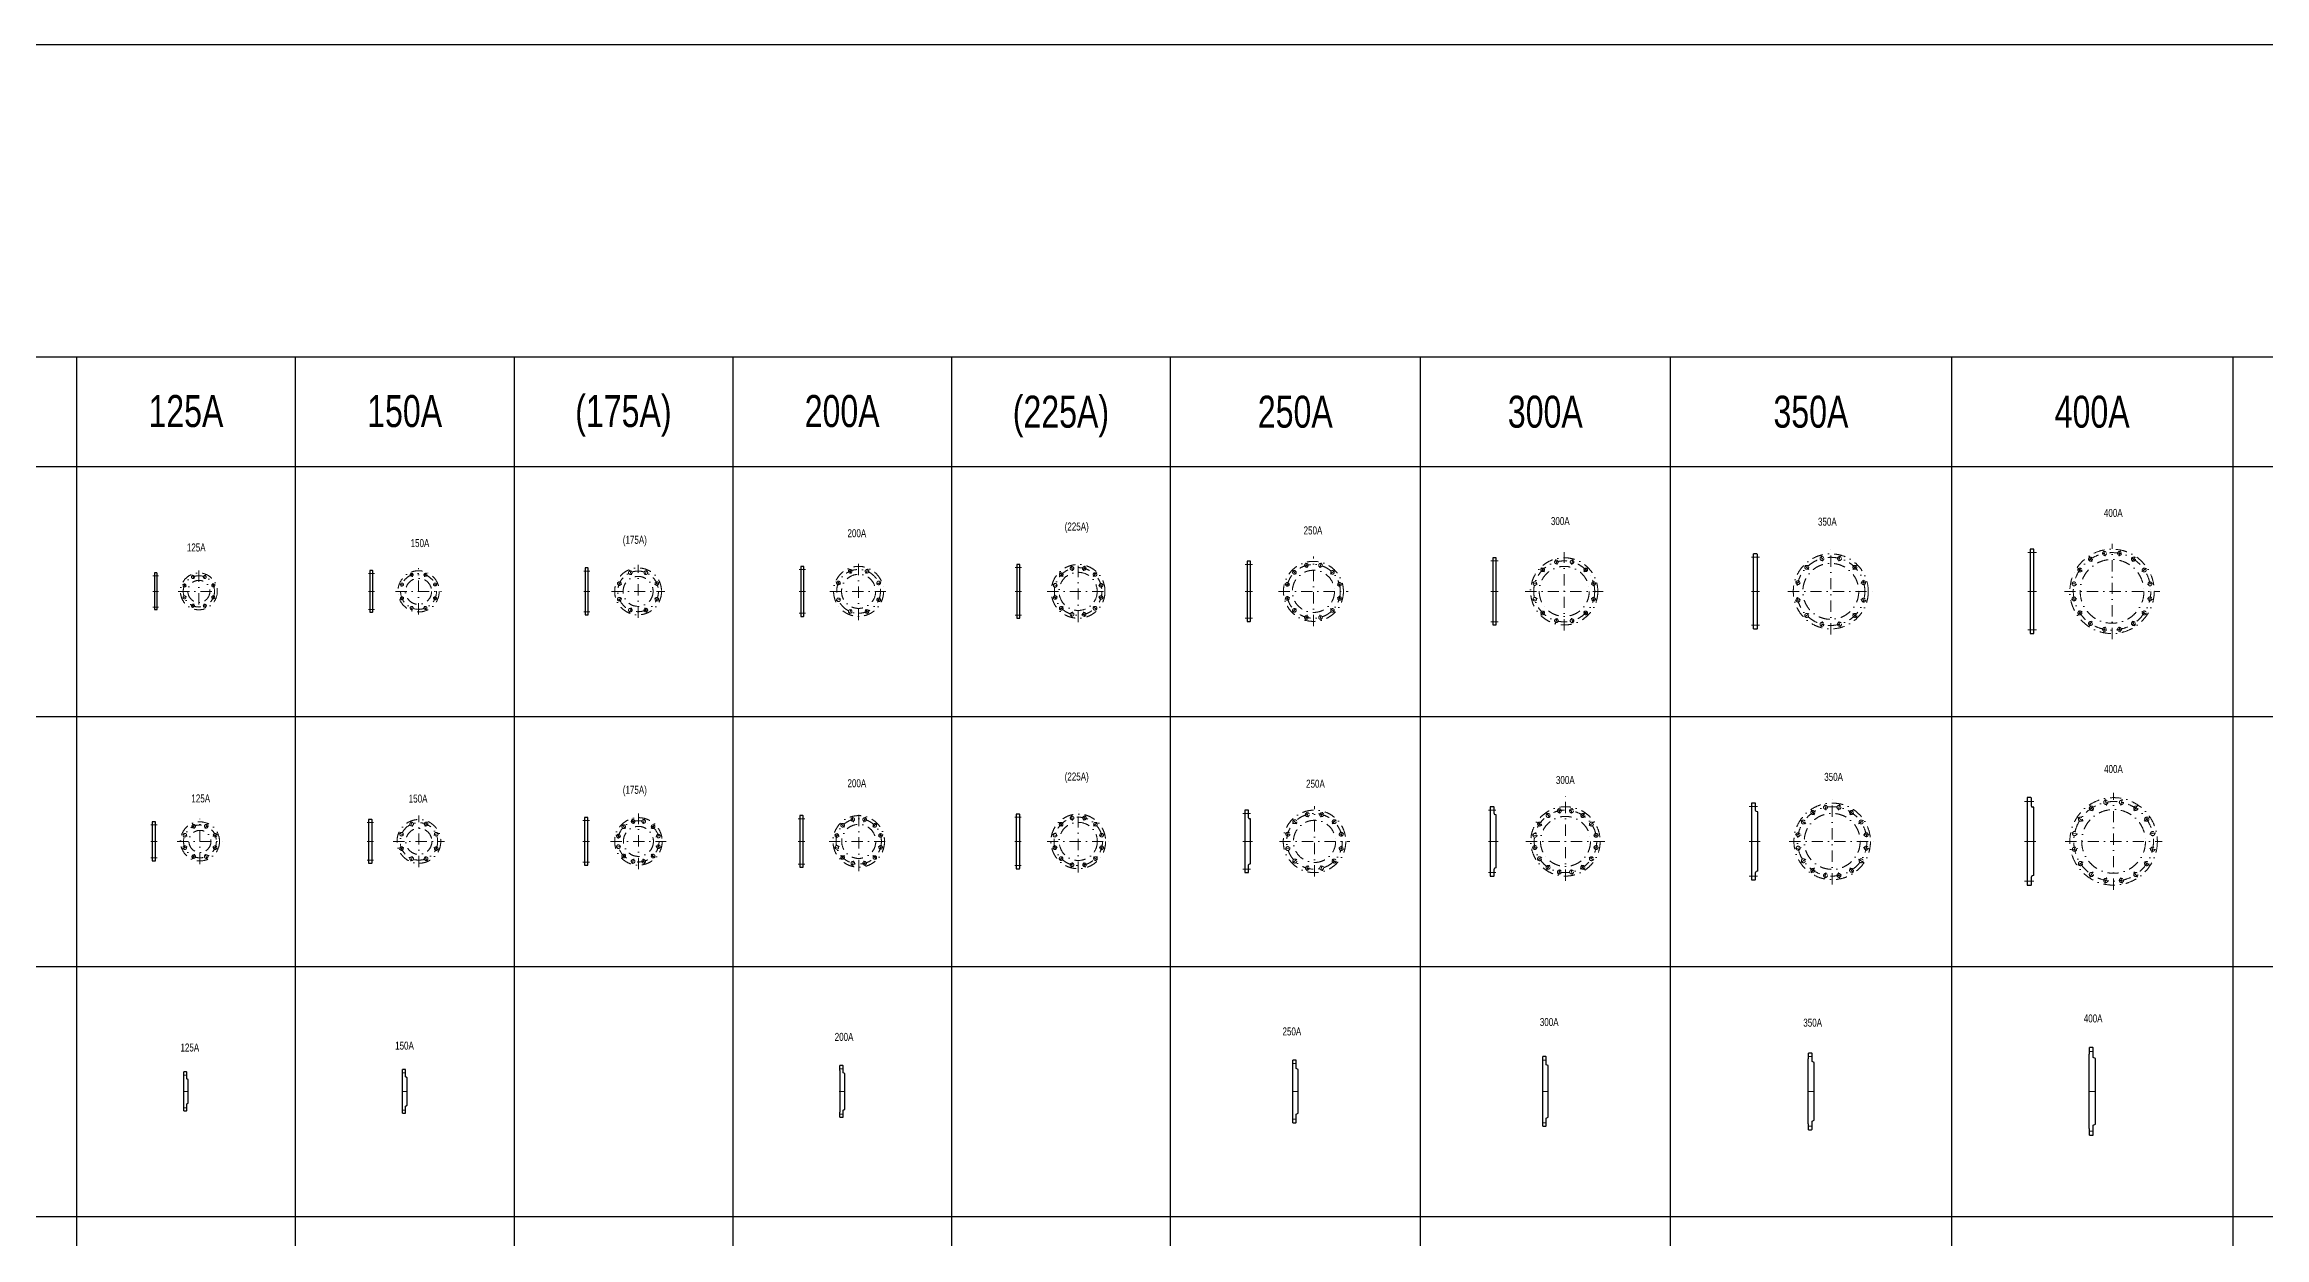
# Model space of a CAD drawing. Extents: x 0 to 90799, y 0 to 77868.
# Drawn here: x 14390 to 28599, y 29453 to 37088 of the extents above; entities that cross this region are included whole.
import ezdxf
from ezdxf.enums import TextEntityAlignment as Align

# ---------------------------------------------------------------- set-up
doc = ezdxf.new("R2010")
doc.units = 0
doc.header["$LTSCALE"] = 30
doc.header["$MEASUREMENT"] = 0
doc.linetypes.add('DGN Style 4', pattern=[4.8, 2.4, -1.2, 0, -1.2])
for name, color, linetype, lineweight in [('L(c)', 1, 'DGN Style 4', 5), ('L(line)', 7, 'Continuous', 5), ('L(txt)', 2, 'Continuous', 13)]:
    doc.layers.add(name, color=color, linetype=linetype, lineweight=lineweight)
doc.styles.add('Style-ENGINEERING', font='ENGINEERING.shx')

# ---------------------------------------------------------------- blocks, each defined once
blk = doc.blocks.new('*U442')
for centre, radius in [((0, 0), 118), ((-92, 38), 9.5), ((0, 0), 70.6), ((-38, 92), 9.5), ((38, 92), 9.5), ((92, 38), 9.5), ((-92, -38), 9.5), ((-38, -92), 9.5), ((38, -92), 9.5), ((92, -38), 9.5)]:
    blk.add_circle(centre, radius)
at = {"layer": 'L(c)'}
for p, q in [((-80, 33), (-105, 43)), ((-33, 80), (-43, 105)), ((33, 80), (43, 105)), ((80, 33), (105, 43)), ((-80, -33), (-105, -43)), ((-33, -80), (-43, -105)), ((33, -80), (43, -105)), ((80, -33), (105, -43))]:
    blk.add_line(p, q, dxfattribs=at)
blk.add_circle((0, 0), 100, dxfattribs=at)
blk = doc.blocks.new('*U443')
for centre, radius in [((0, 0), 132), ((-106, 44), 9.5), ((0, 0), 83.3), ((-44, 106), 9.5), ((44, 106), 9.5), ((106, 44), 9.5), ((-106, -44), 9.5), ((-44, -106), 9.5), ((44, -106), 9.5), ((106, -44), 9.5)]:
    blk.add_circle(centre, radius)
at = {"layer": 'L(c)'}
for p, q in [((-94, 39), (-119, 49)), ((-39, 94), (-49, 119)), ((39, 94), (49, 119)), ((94, 39), (119, 49)), ((-94, -39), (-119, -49)), ((-39, -94), (-49, -119)), ((39, -94), (49, -119)), ((94, -39), (119, -49))]:
    blk.add_line(p, q, dxfattribs=at)
blk.add_circle((0, 0), 115, dxfattribs=at)
blk = doc.blocks.new('*U444')
for centre, radius in [((0, 0), 150), ((-120, 50), 11.5), ((0, 0), 96), ((-50, 120), 11.5), ((50, 120), 11.5), ((120, 50), 11.5), ((-120, -50), 11.5), ((-50, -120), 11.5), ((50, -120), 11.5), ((120, -50), 11.5)]:
    blk.add_circle(centre, radius)
at = {"layer": 'L(c)'}
for p, q in [((-105, 43), (-135, 56)), ((-43, 105), (-56, 135)), ((43, 105), (56, 135)), ((105, 43), (135, 56)), ((-105, -43), (-135, -56)), ((-43, -105), (-56, -135)), ((43, -105), (56, -135)), ((105, -43), (135, -56))]:
    blk.add_line(p, q, dxfattribs=at)
blk.add_circle((0, 0), 130, dxfattribs=at)
blk = doc.blocks.new('*U445')
for centre, radius in [((0, 0), 160), ((-129, 54), 11.5), ((0, 0), 109), ((-54, 129), 11.5), ((54, 129), 11.5), ((129, 54), 11.5), ((-129, -54), 11.5), ((-54, -129), 11.5), ((54, -129), 11.5), ((129, -54), 11.5)]:
    blk.add_circle(centre, radius)
at = {"layer": 'L(c)'}
for p, q in [((-47, 114), (-60, 145)), ((47, 114), (60, 145)), ((-114, 47), (-145, 60)), ((114, 47), (145, 60)), ((-114, -47), (-145, -60)), ((-47, -114), (-60, -145)), ((47, -114), (60, -145)), ((114, -47), (145, -60))]:
    blk.add_line(p, q, dxfattribs=at)
blk.add_circle((0, 0), 140, dxfattribs=at)
blk = doc.blocks.new('*U446')
for centre, radius in [((0, 0), 172), ((-39, 147), 11.5), ((39, 147), 11.5), ((-147, 39), 11.5), ((0, 0), 122), ((-108, 108), 11.5), ((108, 108), 11.5), ((147, 39), 11.5), ((-147, -39), 11.5), ((-108, -108), 11.5), ((-39, -147), 11.5), ((39, -147), 11.5), ((108, -108), 11.5), ((147, -39), 11.5)]:
    blk.add_circle(centre, radius)
at = {"layer": 'L(c)'}
for p, q in [((-35, 131), (-44, 163)), ((35, 131), (44, 163)), ((-131, 35), (-163, 44)), ((-96, 96), (-119, 120)), ((96, 96), (120, 120)), ((131, 35), (163, 44)), ((-131, -35), (-163, -44)), ((-96, -96), (-119, -119)), ((-35, -131), (-44, -163)), ((35, -131), (44, -163)), ((96, -96), (120, -119)), ((131, -35), (163, -44))]:
    blk.add_line(p, q, dxfattribs=at)
blk.add_circle((0, 0), 152, dxfattribs=at)
blk = doc.blocks.new('*U447')
for centre, radius in [((0, 0), 192), ((-45, 167), 11.5), ((45, 167), 11.5), ((-167, 45), 11.5), ((0, 0), 135), ((-122, 122), 11.5), ((122, 122), 11.5), ((167, 45), 11.5), ((-167, -45), 11.5), ((-122, -122), 11.5), ((122, -122), 11.5), ((167, -45), 11.5), ((-45, -167), 11.5), ((45, -167), 11.5)]:
    blk.add_circle(centre, radius)
at = {"layer": 'L(c)'}
for p, q in [((-40, 151), (-49, 183)), ((40, 151), (49, 183)), ((-151, 40), (-183, 49)), ((-110, 110), (-134, 134)), ((110, 110), (134, 134)), ((151, 40), (183, 49)), ((-151, -40), (-183, -49)), ((-110, -110), (-134, -134)), ((110, -110), (134, -134)), ((151, -40), (183, -49)), ((-40, -151), (-49, -183)), ((40, -151), (49, -183))]:
    blk.add_line(p, q, dxfattribs=at)
blk.add_circle((0, 0), 172, dxfattribs=at)
blk = doc.blocks.new('*U448')
for centre, radius in [((0, 0), 215), ((0, 0), 160), ((-138, 138), 11.5), ((-50, 188), 11.5), ((50, 188), 11.5), ((138, 138), 11.5), ((-188, 50), 11.5), ((188, 50), 11.5), ((-188, -50), 11.5), ((-138, -138), 11.5), ((138, -138), 11.5), ((188, -50), 11.5), ((-50, -188), 11.5), ((50, -188), 11.5)]:
    blk.add_circle(centre, radius)
at = {"layer": 'L(c)'}
for p, q in [((-126, 126), (-150, 150)), ((-46, 172), (-55, 204)), ((46, 172), (55, 204)), ((126, 126), (150, 150)), ((-172, 46), (-204, 55)), ((172, 46), (204, 55)), ((-172, -46), (-204, -55)), ((-126, -126), (-150, -150)), ((126, -126), (150, -150)), ((172, -46), (204, -55)), ((-46, -172), (-55, -204)), ((46, -172), (55, -204))]:
    blk.add_line(p, q, dxfattribs=at)
blk.add_circle((0, 0), 195, dxfattribs=at)
blk = doc.blocks.new('*U449')
for centre, radius in [((0, 0), 240), ((0, 0), 179), ((-154, 154), 12.5), ((-56, 210), 12.5), ((56, 210), 12.5), ((154, 154), 12.5), ((-210, 56), 12.5), ((210, 56), 12.5), ((-210, -56), 12.5), ((-154, -154), 12.5), ((154, -154), 12.5), ((210, -56), 12.5), ((-56, -210), 12.5), ((56, -210), 12.5)]:
    blk.add_circle(centre, radius)
at = {"layer": 'L(c)'}
for p, q in [((-141, 141), (-166, 166)), ((-52, 193), (-61, 227)), ((52, 193), (61, 227)), ((141, 141), (166, 166)), ((-193, 52), (-227, 61)), ((193, 52), (227, 61)), ((-193, -52), (-227, -61)), ((-141, -141), (-166, -166)), ((141, -141), (166, -166)), ((193, -52), (227, -61)), ((-52, -193), (-61, -227)), ((52, -193), (61, -227))]:
    blk.add_line(p, q, dxfattribs=at)
blk.add_circle((0, 0), 218, dxfattribs=at)
blk = doc.blocks.new('*U450')
for centre, radius in [((0, 0), 270), ((-206, 137), 12.5), ((0, 0), 204), ((-138, 206), 12.5), ((-48, 243), 12.5), ((48, 243), 12.5), ((137, 206), 12.5), ((206, 137), 12.5), ((-243, 48), 12.5), ((243, 48), 12.5), ((-243, -48), 12.5), ((-206, -138), 12.5), ((206, -138), 12.5), ((243, -48), 12.5), ((-138, -206), 12.5), ((-48, -243), 12.5), ((48, -243), 12.5), ((137, -206), 12.5)]:
    blk.add_circle(centre, radius)
at = {"layer": 'L(c)'}
for p, q in [((-191, 128), (-220, 147)), ((-128, 191), (-147, 220)), ((-45, 226), (-52, 260)), ((45, 226), (52, 260)), ((128, 191), (147, 220)), ((191, 128), (220, 147)), ((-226, 45), (-260, 52)), ((226, 45), (260, 52)), ((-226, -45), (-260, -52)), ((-191, -128), (-220, -147)), ((191, -128), (220, -147)), ((226, -45), (260, -52)), ((-128, -191), (-147, -220)), ((-45, -226), (-52, -260)), ((45, -226), (52, -260)), ((128, -191), (147, -220))]:
    blk.add_line(p, q, dxfattribs=at)
blk.add_circle((0, 0), 248, dxfattribs=at)
blk = doc.blocks.new('*U459')
for centre, radius in [((0, 0), 280), ((-212, 142), 13.5), ((0, 0), 204), ((-142, 212), 13.5), ((-50, 250), 13.5), ((50, 250), 13.5), ((142, 212), 13.5), ((212, 142), 13.5), ((-250, 50), 13.5), ((250, 50), 13.5), ((-250, -50), 13.5), ((-212, -142), 13.5), ((212, -142), 13.5), ((250, -50), 13.5), ((-142, -212), 13.5), ((-50, -250), 13.5), ((50, -250), 13.5), ((142, -212), 13.5)]:
    blk.add_circle(centre, radius)
at = {"layer": 'L(c)'}
for p, q in [((-195, 130), (-229, 153)), ((-130, 195), (-153, 229)), ((-46, 230), (-54, 270)), ((46, 230), (54, 270)), ((130, 195), (153, 229)), ((195, 130), (229, 153)), ((-230, 46), (-270, 54)), ((230, 46), (270, 54)), ((-230, -46), (-270, -54)), ((-195, -130), (-229, -153)), ((195, -130), (229, -153)), ((230, -46), (270, -54)), ((-130, -195), (-153, -229)), ((-46, -230), (-54, -270)), ((46, -230), (54, -270)), ((130, -195), (153, -229))]:
    blk.add_line(p, q, dxfattribs=at)
blk.add_circle((0, 0), 255, dxfattribs=at)
blk = doc.blocks.new('*U460')
for centre, radius in [((0, 0), 245), ((0, 0), 179), ((-124, 185), 12.5), ((-43, 218), 12.5), ((43, 218), 12.5), ((124, 185), 12.5), ((-218, 43), 12.5), ((-185, 124), 12.5), ((185, 124), 12.5), ((218, 43), 12.5), ((-218, -43), 12.5), ((-185, -124), 12.5), ((185, -124), 12.5), ((218, -43), 12.5), ((-124, -185), 12.5), ((-43, -218), 12.5), ((43, -218), 12.5), ((124, -185), 12.5)]:
    blk.add_circle(centre, radius)
at = {"layer": 'L(c)'}
for p, q in [((-113, 169), (-134, 201)), ((-40, 199), (-47, 237)), ((40, 199), (47, 237)), ((113, 169), (134, 201)), ((-199, 40), (-237, 47)), ((-169, 113), (-201, 134)), ((169, 113), (201, 134)), ((199, 40), (237, 47)), ((-199, -40), (-237, -47)), ((-169, -113), (-201, -134)), ((169, -113), (201, -134)), ((199, -40), (237, -47)), ((-113, -169), (-134, -201)), ((-40, -199), (-47, -237)), ((40, -199), (47, -237)), ((113, -169), (134, -201))]:
    blk.add_line(p, q, dxfattribs=at)
blk.add_circle((0, 0), 222, dxfattribs=at)
blk = doc.blocks.new('*U461')
for centre, radius in [((0, 0), 222), ((0, 0), 160), ((-111, 166), 12.5), ((-39, 196), 12.5), ((39, 196), 12.5), ((111, 166), 12.5), ((-196, 39), 12.5), ((-166, 111), 12.5), ((166, 111), 12.5), ((196, 39), 12.5), ((-196, -39), 12.5), ((-166, -111), 12.5), ((166, -111), 12.5), ((196, -39), 12.5), ((-111, -166), 12.5), ((-39, -196), 12.5), ((39, -196), 12.5), ((111, -166), 12.5)]:
    blk.add_circle(centre, radius)
at = {"layer": 'L(c)'}
for p, q in [((-101, 152), (-121, 181)), ((-36, 179), (-42, 213)), ((36, 179), (42, 213)), ((101, 152), (121, 181)), ((-179, 36), (-213, 42)), ((-152, 101), (-181, 121)), ((152, 101), (181, 121)), ((179, 36), (213, 42)), ((-179, -36), (-213, -42)), ((-152, -101), (-181, -121)), ((152, -101), (181, -121)), ((179, -36), (213, -42)), ((-101, -152), (-121, -181)), ((-36, -179), (-42, -213)), ((36, -179), (42, -213)), ((101, -152), (121, -181))]:
    blk.add_line(p, q, dxfattribs=at)
blk.add_circle((0, 0), 200, dxfattribs=at)
blk = doc.blocks.new('*U462')
for centre, radius in [((0, 0), 200), ((-46, 171), 12.5), ((46, 171), 12.5), ((-171, 46), 12.5), ((-126, 126), 12.5), ((0, 0), 135), ((126, 126), 12.5), ((171, 46), 12.5), ((-171, -46), 12.5), ((-126, -126), 12.5), ((126, -126), 12.5), ((171, -46), 12.5), ((-46, -171), 12.5), ((46, -171), 12.5)]:
    blk.add_circle(centre, radius)
at = {"layer": 'L(c)'}
for p, q in [((-41, 155), (-50, 188)), ((41, 155), (50, 188)), ((-155, 41), (-188, 50)), ((-113, 113), (-138, 138)), ((113, 113), (138, 138)), ((155, 41), (188, 50)), ((-155, -41), (-188, -50)), ((-113, -113), (-138, -138)), ((113, -113), (138, -138)), ((155, -41), (188, -50)), ((-41, -155), (-50, -188)), ((41, -155), (50, -188))]:
    blk.add_line(p, q, dxfattribs=at)
blk.add_circle((0, 0), 178, dxfattribs=at)
blk = doc.blocks.new('*U463')
for centre, radius in [((0, 0), 175), ((-40, 150), 11.5), ((40, 150), 11.5), ((-150, 40), 11.5), ((0, 0), 122), ((-110, 110), 11.5), ((110, 110), 11.5), ((150, 40), 11.5), ((-150, -40), 11.5), ((-110, -110), 11.5), ((-40, -150), 11.5), ((40, -150), 11.5), ((110, -110), 11.5), ((150, -40), 11.5)]:
    blk.add_circle(centre, radius)
at = {"layer": 'L(c)'}
for p, q in [((-36, 134), (-44, 166)), ((36, 134), (44, 166)), ((-134, 36), (-166, 44)), ((-98, 98), (-121, 121)), ((98, 98), (121, 121)), ((134, 36), (166, 44)), ((-134, -36), (-166, -44)), ((-98, -98), (-121, -121)), ((-36, -134), (-44, -166)), ((36, -134), (44, -166)), ((98, -98), (121, -121)), ((134, -36), (166, -44))]:
    blk.add_line(p, q, dxfattribs=at)
blk.add_circle((0, 0), 155, dxfattribs=at)
blk = doc.blocks.new('*U464')
for centre, radius in [((0, 0), 165), ((-38, 140), 11.5), ((38, 140), 11.5), ((-140, 38), 11.5), ((-103, 103), 11.5), ((0, 0), 109), ((103, 103), 11.5), ((140, 38), 11.5), ((-140, -38), 11.5), ((-103, -103), 11.5), ((-38, -140), 11.5), ((38, -140), 11.5), ((103, -103), 11.5), ((140, -38), 11.5)]:
    blk.add_circle(centre, radius)
at = {"layer": 'L(c)'}
for p, q in [((-33, 124), (-42, 156)), ((33, 124), (42, 156)), ((-124, 33), (-156, 42)), ((-91, 91), (-114, 114)), ((91, 91), (114, 114)), ((124, 33), (156, 42)), ((-124, -33), (-156, -42)), ((-91, -91), (-114, -114)), ((-33, -124), (-42, -156)), ((33, -124), (42, -156)), ((91, -91), (114, -114)), ((124, -33), (156, -42))]:
    blk.add_line(p, q, dxfattribs=at)
blk.add_circle((0, 0), 145, dxfattribs=at)
blk = doc.blocks.new('*U465')
for centre, radius in [((0, 0), 152), ((-128, 34), 11.5), ((-94, 94), 11.5), ((0, 0), 96), ((-34, 128), 11.5), ((34, 128), 11.5), ((94, 94), 11.5), ((128, 34), 11.5), ((-128, -34), 11.5), ((-94, -94), 11.5), ((-34, -128), 11.5), ((34, -128), 11.5), ((94, -94), 11.5), ((128, -34), 11.5)]:
    blk.add_circle(centre, radius)
at = {"layer": 'L(c)'}
for p, q in [((-30, 112), (-39, 144)), ((30, 112), (39, 144)), ((-112, 30), (-144, 39)), ((-82, 82), (-105, 105)), ((82, 82), (105, 105)), ((112, 30), (144, 39)), ((-112, -30), (-144, -39)), ((-82, -82), (-105, -105)), ((-30, -112), (-39, -144)), ((30, -112), (39, -144)), ((82, -82), (105, -105)), ((112, -30), (144, -39))]:
    blk.add_line(p, q, dxfattribs=at)
blk.add_circle((0, 0), 132, dxfattribs=at)
blk = doc.blocks.new('*U466')
for centre, radius in [((0, 0), 140), ((-111, 46), 11.5), ((0, 0), 83.3), ((-46, 111), 11.5), ((46, 111), 11.5), ((111, 46), 11.5), ((-111, -46), 11.5), ((-46, -111), 11.5), ((46, -111), 11.5), ((111, -46), 11.5)]:
    blk.add_circle(centre, radius)
at = {"layer": 'L(c)'}
for p, q in [((-96, 40), (-126, 52)), ((-40, 96), (-52, 126)), ((40, 96), (52, 126)), ((96, 40), (126, 52)), ((-96, -40), (-126, -52)), ((-40, -96), (-52, -126)), ((40, -96), (52, -126)), ((96, -40), (126, -52))]:
    blk.add_line(p, q, dxfattribs=at)
blk.add_circle((0, 0), 120, dxfattribs=at)
blk = doc.blocks.new('*U467')
for centre, radius in [((0, 0), 125), ((-97, 40), 11.5), ((0, 0), 70.6), ((-40, 97), 11.5), ((40, 97), 11.5), ((97, 40), 11.5), ((-97, -40), 11.5), ((-40, -97), 11.5), ((40, -97), 11.5), ((97, -40), 11.5)]:
    blk.add_circle(centre, radius)
at = {"layer": 'L(c)'}
for p, q in [((-82, 34), (-112, 46)), ((-34, 82), (-47, 112)), ((34, 82), (46, 112)), ((82, 34), (112, 46)), ((-82, -34), (-112, -47)), ((-34, -82), (-47, -112)), ((34, -82), (46, -112)), ((82, -34), (112, -47))]:
    blk.add_line(p, q, dxfattribs=at)
blk.add_circle((0, 0), 105, dxfattribs=at)
blk = doc.blocks.new('*U1601')
for p, q in [((-8, 118), (-8, -117)), ((6, 118), (-8, 118)), ((8, -115), (8, 116)), ((-8, -117), (6, -117))]:
    blk.add_line(p, q)
for centre, start, end in [((6, 116), 0, 90), ((6, -115), 270, 0)]:
    blk.add_arc(centre, 2, start, end)
blk = doc.blocks.new('*U1602')
for p, q in [((-9, 133), (-9, -132)), ((7, 133), (-9, 133)), ((9, -130), (9, 131)), ((-9, -132), (7, -132))]:
    blk.add_line(p, q)
for centre, start, end in [((7, 131), 0, 90), ((7, -130), 270, 0)]:
    blk.add_arc(centre, 2, start, end)
blk = doc.blocks.new('*U1603')
for p, q in [((-9, 150), (-9, -150)), ((7, 150), (-9, 150)), ((9, -148), (9, 148)), ((-9, -150), (7, -150))]:
    blk.add_line(p, q)
for centre, start, end in [((7, 148), 0, 90), ((7, -148), 270, 0)]:
    blk.add_arc(centre, 2, start, end)
blk = doc.blocks.new('*U1604')
for p, q in [((-10, 160), (-10, -160)), ((8, 160), (-10, 160)), ((10, -158), (10, 158)), ((-10, -160), (8, -160))]:
    blk.add_line(p, q)
for centre, start, end in [((8, 158), 0, 90), ((8, -158), 270, 0)]:
    blk.add_arc(centre, 2, start, end)
blk = doc.blocks.new('*U1605')
for p, q in [((-10, 173), (-10, -172)), ((8, 173), (-10, 173)), ((10, -170), (10, 171)), ((-10, -172), (8, -172))]:
    blk.add_line(p, q)
for centre, start, end in [((8, 171), 0, 90), ((8, -170), 270, 0)]:
    blk.add_arc(centre, 2, start, end)
blk = doc.blocks.new('*U1606')
for p, q in [((-11, 193), (-11, -192)), ((9, 193), (-11, 193)), ((11, -190), (11, 191)), ((-11, -192), (9, -192))]:
    blk.add_line(p, q)
for centre, start, end in [((9, 191), 0, 90), ((9, -190), 270, 0)]:
    blk.add_arc(centre, 2, start, end)
blk = doc.blocks.new('*U1607')
for p, q in [((-11, 215), (-11, -215)), ((8, 215), (-11, 215)), ((11, -212), (11, 212)), ((-11, -215), (8, -215))]:
    blk.add_line(p, q)
for centre, start, end in [((8, 212), 0, 90), ((8, -212), 270, 0)]:
    blk.add_arc(centre, 3, start, end)
blk = doc.blocks.new('*U1608')
for p, q in [((9, 240), (-12, 240)), ((-12, -240), (-12, 240)), ((12, -237), (12, 237)), ((-12, -240), (9, -240))]:
    blk.add_line(p, q)
for centre, start, end in [((9, 237), 0, 90), ((9, -237), 270, 0)]:
    blk.add_arc(centre, 3, start, end)
blk = doc.blocks.new('*U1609')
for p, q in [((-12, 270), (-12, -270)), ((9, 270), (-12, 270)), ((12, -267), (12, 267)), ((-12, -270), (9, -270))]:
    blk.add_line(p, q)
for centre, start, end in [((9, 267), 0, 90), ((9, -267), 270, 0)]:
    blk.add_arc(centre, 3, start, end)
blk = doc.blocks.new('*U1632')
for p, q in [((-10, 125), (-10, -125)), ((8, 125), (-10, 125)), ((10, -123), (10, 123)), ((-10, -125), (8, -125))]:
    blk.add_line(p, q)
for centre, start, end in [((8, 123), 0, 90), ((8, -123), 270, 0)]:
    blk.add_arc(centre, 2, start, end)
blk = doc.blocks.new('*U1633')
for p, q in [((-11, 140), (-11, -140)), ((9, 140), (-11, 140)), ((11, -138), (11, 138)), ((-11, -140), (9, -140))]:
    blk.add_line(p, q)
for centre, start, end in [((9, 138), 0, 90), ((9, -138), 270, 0)]:
    blk.add_arc(centre, 2, start, end)
blk = doc.blocks.new('*U1634')
for p, q in [((-11, 153), (-11, -152)), ((9, 153), (-11, 153)), ((11, -150), (11, 151)), ((-11, -152), (9, -152))]:
    blk.add_line(p, q)
for centre, start, end in [((9, 151), 0, 90), ((9, -150), 270, 0)]:
    blk.add_arc(centre, 2, start, end)
blk = doc.blocks.new('*U1635')
for p, q in [((-11, 165), (-11, -165)), ((9, 165), (-11, 165)), ((11, -163), (11, 163)), ((-11, -165), (9, -165))]:
    blk.add_line(p, q)
for centre, start, end in [((9, 163), 0, 90), ((9, -163), 270, 0)]:
    blk.add_arc(centre, 2, start, end)
blk = doc.blocks.new('*U1636')
for p, q in [((-11, 175), (-11, -175)), ((9, 175), (-11, 175)), ((11, -173), (11, 173)), ((-11, -175), (9, -175))]:
    blk.add_line(p, q)
for centre, start, end in [((9, 173), 0, 90), ((9, -173), 270, 0)]:
    blk.add_arc(centre, 2, start, end)
blk = doc.blocks.new('*U1637')
for p, q in [((-18, 200), (-18, -200)), ((4, 200), (-18, 200)), ((6, 151), (6, 198)), ((18, 144), (11, 145)), ((18, -144), (18, 144)), ((-18, -200), (4, -200)), ((6, -198), (6, -151)), ((18, -144), (11, -145))]:
    blk.add_line(p, q)
for centre, radius, start, end in [((4, 198), 2, 0, 90), ((12, 151), 6, 180, 260.5377), ((4, -198), 2, 270, 0), ((12, -151), 6, 99.4623, 180)]:
    blk.add_arc(centre, radius, start, end)
blk = doc.blocks.new('*U1638')
for p, q in [((-19, 222), (-19, -223)), ((2, 222), (-19, 222)), ((5, 178), (5, 219)), ((19, 170), (10, 172)), ((19, -170), (19, 170)), ((-19, -223), (2, -223)), ((5, -220), (5, -178)), ((19, -170), (10, -172))]:
    blk.add_line(p, q)
for centre, radius, start, end in [((2, 219), 3, 0, 90), ((11, 178), 6, 180, 257.9052), ((2, -220), 3, 270, 0), ((11, -178), 6, 102.0948, 180)]:
    blk.add_arc(centre, radius, start, end)
blk = doc.blocks.new('*U1639')
for p, q in [((-21, 245), (-21, -245)), ((2, 245), (-21, 245)), ((5, 198), (5, 242)), ((21, 190), (10, 192)), ((21, -190), (21, 190)), ((-21, -245), (2, -245)), ((5, -242), (5, -198)), ((21, -190), (10, -192))]:
    blk.add_line(p, q)
for centre, radius, start, end in [((2, 242), 3, 0, 90), ((11, 198), 6, 180, 259.3803), ((2, -242), 3, 270, 0), ((11, -198), 6, 100.6197, 180)]:
    blk.add_arc(centre, radius, start, end)
blk = doc.blocks.new('*U1640')
for p, q in [((-22, 280), (-22, -280)), ((3, 280), (-22, 280)), ((6, 226), (6, 277)), ((22, 218), (11, 220)), ((22, -218), (22, 218)), ((-22, -280), (3, -280)), ((6, -277), (6, -226)), ((22, -218), (11, -220))]:
    blk.add_line(p, q)
for centre, radius, start, end in [((3, 277), 3, 0, 90), ((12, 226), 6, 180, 259.3803), ((3, -277), 3, 270, 0), ((12, -226), 6, 100.6197, 180)]:
    blk.add_arc(centre, radius, start, end)
blk = doc.blocks.new('*U1662')
for p, q in [((-21, 238), (-21, -237)), ((4, 280), (-18, 280)), ((-18, 241), (-18, 280)), ((7, 217), (7, 277)), ((21, 210), (7, 217)), ((21, -210), (21, 210)), ((-18, -280), (-18, -240)), ((-18, -280), (4, -280)), ((7, -217), (21, -210)), ((7, -277), (7, -217))]:
    blk.add_line(p, q)
for centre, start, end in [((-21, 241), 270, 0), ((4, 277), 0, 90), ((-21, -240), 0, 90), ((4, -277), 270, 0)]:
    blk.add_arc(centre, 3, start, end)
blk = doc.blocks.new('*U1663')
for p, q in [((-19, 208), (-19, -207)), ((4, 245), (-16, 245)), ((-16, 211), (-16, 245)), ((7, 191), (7, 242)), ((20, 184), (7, 191)), ((20, -184), (20, 184)), ((-16, -245), (-16, -210)), ((-16, -245), (4, -245)), ((7, -191), (20, -184)), ((7, -242), (7, -191))]:
    blk.add_line(p, q)
for centre, start, end in [((-19, 211), 270, 0), ((4, 242), 0, 90), ((-19, -210), 0, 90), ((4, -242), 270, 0)]:
    blk.add_arc(centre, 3, start, end)
blk = doc.blocks.new('*U1664')
for p, q in [((-18, 185), (-18, -185)), ((3, 223), (-15, 223)), ((-15, 188), (-15, 223)), ((6, 171), (6, 220)), ((18, 165), (6, 171)), ((18, -165), (18, 165)), ((-15, -222), (-15, -188)), ((-15, -222), (3, -222)), ((6, -171), (18, -165)), ((6, -219), (6, -171))]:
    blk.add_line(p, q)
for centre, start, end in [((-18, 188), 270, 0), ((3, 220), 0, 90), ((-18, -188), 0, 90), ((3, -219), 270, 0)]:
    blk.add_arc(centre, 3, start, end)
blk = doc.blocks.new('*U1665')
for p, q in [((-18, 162), (-18, -163)), ((4, 200), (-16, 200)), ((-16, 164), (-16, 200)), ((6, 146), (6, 198)), ((18, 140), (6, 146)), ((18, -140), (18, 140)), ((6, -146), (18, -140)), ((-16, -200), (-16, -165)), ((-16, -200), (4, -200)), ((6, -198), (6, -146))]:
    blk.add_line(p, q)
for centre, start, end in [((-18, 164), 270, 0), ((4, 198), 0, 90), ((-18, -165), 0, 90), ((4, -198), 270, 0)]:
    blk.add_arc(centre, 2, start, end)
blk = doc.blocks.new('*U1666')
for p, q in [((4, 165), (-14, 165)), ((-14, 135), (-14, 165)), ((6, 119), (6, 163)), ((-16, 133), (-16, -132)), ((17, 114), (6, 119)), ((17, -114), (17, 114)), ((-14, -165), (-14, -134)), ((6, -119), (17, -114)), ((6, -163), (6, -119)), ((-14, -165), (4, -165))]:
    blk.add_line(p, q)
for centre, start, end in [((4, 163), 0, 90), ((-16, 135), 270, 0), ((-16, -134), 0, 90), ((4, -163), 270, 0)]:
    blk.add_arc(centre, 2, start, end)
blk = doc.blocks.new('*U1667')
for p, q in [((-16, 108), (-16, -107)), ((4, 140), (-14, 140)), ((-14, 110), (-14, 140)), ((6, 94), (6, 138)), ((17, 88), (6, 94)), ((17, -88), (17, 88)), ((-14, -140), (-14, -109)), ((-14, -140), (4, -140)), ((6, -94), (17, -88)), ((6, -138), (6, -94))]:
    blk.add_line(p, q)
for centre, start, end in [((-16, 110), 270, 0), ((4, 138), 0, 90), ((-16, -109), 0, 90), ((4, -138), 270, 0)]:
    blk.add_arc(centre, 2, start, end)
blk = doc.blocks.new('*U1668')
for p, q in [((-15, 93), (-15, -92)), ((3, 125), (-13, 125)), ((-13, 95), (-13, 125)), ((5, 80), (5, 123)), ((15, 75), (5, 80)), ((15, -75), (15, 75)), ((-13, -125), (-13, -94)), ((-13, -125), (3, -125)), ((5, -80), (15, -75)), ((5, -123), (5, -80))]:
    blk.add_line(p, q)
for centre, start, end in [((-15, 95), 270, 0), ((3, 123), 0, 90), ((-15, -94), 0, 90), ((3, -123), 270, 0)]:
    blk.add_arc(centre, 2, start, end)

msp = doc.modelspace()

# ---------------------------------------------------------------- linework, layer by layer
for p, q in [((2000, 35088), (41896, 35088)), ((14596, 35088), (14596, 26388)), ((15996, 35088), (15996, 26388)), ((17396, 35088), (17396, 26388)), ((18796, 35088), (18796, 26388)), ((20196, 35088), (20196, 26388)), ((21596, 35088), (21596, 26388)), ((23196, 35088), (23196, 26388)), ((24796, 35088), (24796, 26388)), ((26596, 35088), (26596, 26388)), ((28396, 35088), (28396, 26388)), ((2000, 34388), (41896, 34388)), ((2000, 32788), (41896, 32788)), ((2000, 31188), (41896, 31188)), ((2000, 29588), (41896, 29588))]:
    msp.add_line(p, q)
at = {"flags": 128}
msp.add_lwpolyline([(0, 37088), (43896, 37088), (43896, 21988), (0, 21988)], close=True, dxfattribs=at)
at = {"layer": 'L(c)'}
for p, q in [((24117, 33338), (24117, 33838)), ((25823, 33313), (25823, 33863)), ((27083, 33836), (27139, 33836)), ((27623, 33283), (27623, 33893)), ((15085, 33688), (15121, 33688)), ((15379, 33721), (15379, 33456)), ((16464, 33703), (16502, 33703)), ((16785, 33441), (16785, 33736)), ((17842, 33718), (17880, 33718)), ((18190, 33418), (18190, 33758)), ((19221, 33728), (19261, 33728)), ((19601, 33403), (19601, 33773)), ((20603, 33741), (20643, 33741)), ((21006, 33391), (21006, 33786)), ((22075, 33761), (22121, 33761)), ((22512, 33366), (22512, 33811)), ((23648, 33783), (23694, 33783)), ((25315, 33806), (25367, 33806)), ((15085, 33588), (15121, 33588)), ((15246, 33588), (15511, 33588)), ((16464, 33588), (16502, 33588)), ((16637, 33588), (16932, 33588)), ((17842, 33588), (17880, 33588)), ((18020, 33588), (18360, 33588)), ((19221, 33588), (19261, 33588)), ((19416, 33588), (19786, 33588)), ((20603, 33588), (20643, 33588)), ((20808, 33588), (21203, 33588)), ((22075, 33588), (22121, 33588)), ((22289, 33588), (22734, 33588)), ((23648, 33588), (23694, 33588)), ((23867, 33588), (24367, 33588)), ((25315, 33588), (25367, 33588)), ((25548, 33588), (26098, 33588)), ((27083, 33588), (27139, 33588)), ((27318, 33588), (27928, 33588)), ((15085, 33488), (15121, 33488)), ((16464, 33473), (16502, 33473)), ((17842, 33458), (17880, 33458)), ((19221, 33448), (19261, 33448)), ((20603, 33436), (20643, 33436)), ((22075, 33416), (22121, 33416)), ((23648, 33393), (23694, 33393)), ((25315, 33371), (25367, 33371)), ((27083, 33341), (27139, 33341)), ((24125, 31736), (24125, 32277)), ((25832, 31713), (25832, 32263)), ((27633, 31678), (27633, 32298)), ((15386, 31843), (15386, 32133)), ((16787, 31823), (16787, 32153)), ((17837, 32121), (17879, 32121)), ((18192, 31811), (18192, 32166)), ((19215, 32133), (19257, 32133)), ((19602, 31798), (19602, 32178)), ((20600, 32143), (20642, 32143)), ((21007, 31788), (21007, 32188)), ((22061, 32166), (22109, 32166)), ((22519, 31763), (22519, 32213)), ((23632, 32188), (23680, 32188)), ((25301, 32211), (25355, 32211)), ((27063, 32243), (27123, 32243)), ((15071, 32093), (15111, 32093)), ((15071, 31988), (15111, 31988)), ((15241, 31988), (15531, 31988)), ((16455, 32108), (16497, 32108)), ((16455, 31988), (16497, 31988)), ((16622, 31988), (16952, 31988)), ((17837, 31988), (17879, 31988)), ((18014, 31988), (18369, 31988)), ((19215, 31988), (19257, 31988)), ((19412, 31988), (19792, 31988)), ((20600, 31988), (20642, 31988)), ((20807, 31988), (21207, 31988)), ((22061, 31988), (22121, 31988)), ((22294, 31988), (22744, 31988)), ((23632, 31988), (23694, 31988)), ((23872, 31988), (24377, 31988)), ((25301, 31988), (25371, 31988)), ((25557, 31988), (26107, 31988)), ((27063, 31988), (27139, 31988)), ((27323, 31988), (27943, 31988)), ((15071, 31883), (15111, 31883)), ((16455, 31868), (16497, 31868)), ((17837, 31856), (17879, 31856)), ((19215, 31843), (19257, 31843)), ((20600, 31833), (20642, 31833)), ((22061, 31811), (22109, 31811)), ((23632, 31788), (23680, 31788)), ((25301, 31766), (25355, 31766)), ((27063, 31733), (27123, 31733)), ((22379, 30566), (22403, 30566)), ((23980, 30588), (24003, 30588)), ((25678, 30611), (25703, 30611)), ((27477, 30643), (27504, 30643)), ((15282, 30493), (15302, 30493)), ((16680, 30508), (16702, 30508)), ((19480, 30533), (19502, 30533)), ((15279, 30388), (15313, 30388)), ((15282, 30283), (15302, 30283)), ((16677, 30388), (16714, 30388)), ((16680, 30268), (16702, 30268)), ((19477, 30388), (19514, 30388)), ((22376, 30388), (22416, 30388)), ((23976, 30388), (24016, 30388)), ((25674, 30388), (25717, 30388)), ((27473, 30388), (27519, 30388)), ((19480, 30243), (19502, 30243)), ((22379, 30211), (22403, 30211)), ((23980, 30188), (24003, 30188)), ((25678, 30166), (25703, 30166)), ((27477, 30133), (27504, 30133))]:
    msp.add_line(p, q, dxfattribs=at)

# ---------------------------------------------------------------- block references
for name, p in [('*U1608', (25341, 33588)), ('*U1609', (27111, 33588)), ('*U1601', (15103, 33588)), ('*U1602', (16483, 33588)), ('*U1603', (17861, 33588)), ('*U1604', (19241, 33588)), ('*U1605', (20623, 33588)), ('*U1606', (22098, 33588)), ('*U1607', (23671, 33588)), ('*U1640', (27101, 31988)), ('*U1632', (15091, 31988)), ('*U1633', (16476, 31988)), ('*U1634', (17858, 31988)), ('*U1635', (19236, 31988)), ('*U1636', (20621, 31988)), ('*U1637', (22091, 31988)), ('*U1638', (23663, 31988)), ('*U1639', (25336, 31988)), ('*U1666', (19496, 30388)), ('*U1665', (22396, 30388)), ('*U1664', (23996, 30388)), ('*U1663', (25696, 30388)), ('*U1662', (27496, 30388)), ('*U1668', (15296, 30388)), ('*U1667', (16696, 30388))]:
    msp.add_blockref(name, p)
for name, p in [('*U449', (25823, 33588)), ('*U450', (27623, 33588)), ('*U442', (15379, 33588)), ('*U443', (16785, 33588)), ('*U444', (18190, 33588)), ('*U445', (19601, 33588)), ('*U446', (21006, 33588)), ('*U447', (22512, 33588)), ('*U448', (24117, 33588)), ('*U459', (27633, 31988)), ('*U467', (15386, 31988)), ('*U466', (16787, 31988)), ('*U465', (18192, 31988)), ('*U464', (19602, 31988)), ('*U463', (21007, 31988)), ('*U462', (22519, 31988)), ('*U461', (24125, 31988)), ('*U460', (25832, 31988))]:
    msp.add_blockref(name, p, dxfattribs=at)

# ---------------------------------------------------------------- texts
at = {"layer": 'L(line)', "style": 'Style-ENGINEERING', "width": 0.75}
for s, p in [('400A', (27631, 34090)), ('200A', (19590, 33960)), ('(225A)', (20997, 34003)), ('250A', (22509, 33978)), ('300A', (24092, 34038)), ('350A', (25801, 34034)), ('125A', (15362, 33869)), ('150A', (16794, 33897)), ('(175A)', (18169, 33918)), ('(225A)', (20997, 32403)), ('300A', (24124, 32381)), ('350A', (25841, 32401)), ('400A', (27632, 32451)), ('125A', (15391, 32263)), ('150A', (16782, 32262)), ('(175A)', (18169, 32318)), ('200A', (19590, 32360)), ('250A', (22525, 32357)), ('300A', (24021, 30832)), ('350A', (25707, 30828)), ('400A', (27502, 30855)), ('125A', (15321, 30669)), ('150A', (16695, 30681)), ('200A', (19508, 30737)), ('250A', (22374, 30772))]:
    msp.add_text(s, height=51.2, dxfattribs=at).set_placement(p, align=Align.MIDDLE_CENTER)
at = {"layer": 'L(txt)', "style": 'Style-ENGINEERING', "width": 0.75}
for s, p in [('125A', (15296, 34742)), ('150A', (16696, 34742)), ('(175A)', (18096, 34742)), ('200A', (19496, 34742)), ('(225A)', (20896, 34738)), ('250A', (22396, 34738)), ('300A', (23996, 34738)), ('350A', (25696, 34738)), ('400A', (27496, 34738))]:
    msp.add_text(s, height=204.8, dxfattribs=at).set_placement(p, align=Align.MIDDLE_CENTER)

doc.saveas('drawing.dxf')
